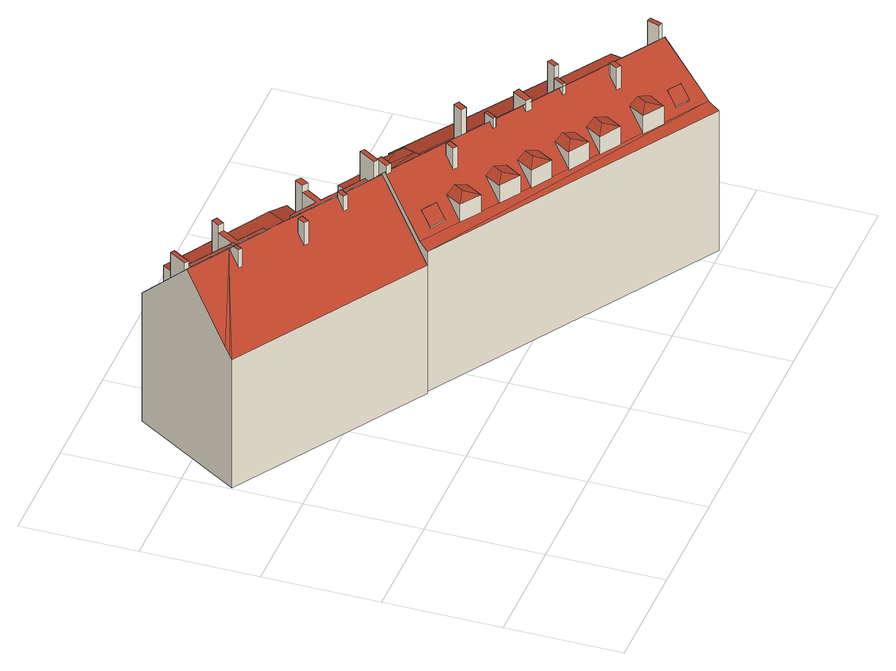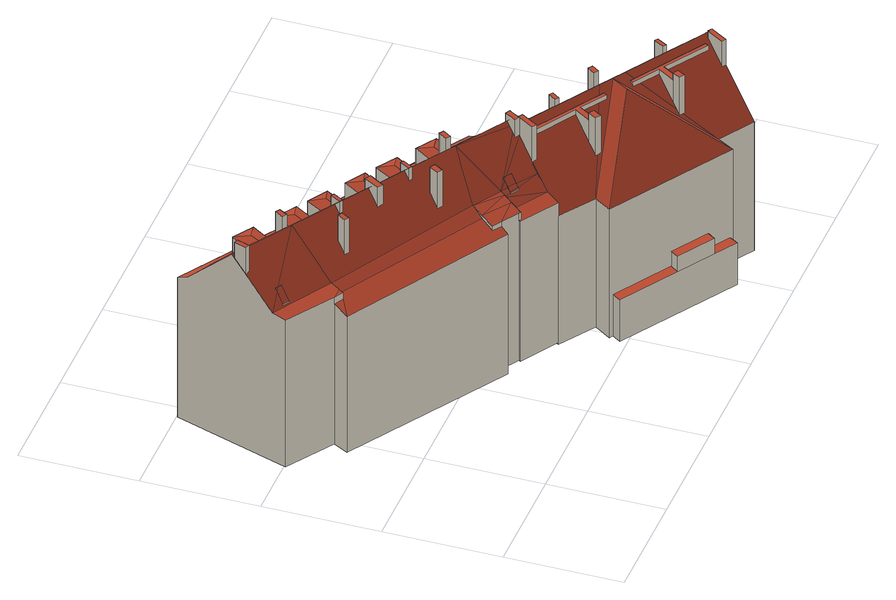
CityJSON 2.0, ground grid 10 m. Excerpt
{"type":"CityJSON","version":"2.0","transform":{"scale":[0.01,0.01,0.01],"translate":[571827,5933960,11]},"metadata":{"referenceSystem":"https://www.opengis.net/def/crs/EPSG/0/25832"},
"CityObjects":{
"building1":{"type":"Building","attributes":{"Grundfläche 2D":"249.477283","Grundhöhe NN":"11.934"},"children":["building1-1","building1-2","building1-3","building1-4","building1-5","building1-6","building1-7","building1-8","building1-9","building1-10"],"geometry":[{"type":"Solid","lod":"3","boundaries":[[[[0,1,2,3,4,5,6,7,8,9,10,11,12]],[[3,13,5,4]],[[14,5,13]],[[15,6,5,16,17,18,19,20,21,22]],[[23,24,25,26]],[[20,27,28,29,30,23,31,32,33,34,15,22,21]],[[34,33,32,31,23,26,15]],[[35,25,24]],[[11,26,25,35]],[[10,9,8,7,6,26,11]],[[15,26,6]],[[16,5,14]],[[36,37,38,39,40,41,42,43]],[[44,16,14,13,3,2,1,0,12,45,46]],[[17,16,44,47]],[[48,49,50,51,30,29,28,27,20,19,18,17,47,52]],[[23,30,51,53]],[[24,23,53,54]],[[41,40,39,38,55,56,35,24,54,57]],[[11,35,56,58]],[[12,11,58,45]],[[42,41,57,59]],[[37,36,43,42,59,60]],[[38,37,60,55]],[[49,48,52,47,44,46,45,58,56,55,60,59,57,54,53,51,50]]]],"semantics":{"surfaces":[{"type":"RoofSurface"},{"type":"WallSurface"},{"type":"GroundSurface"}],"values":[[0,0,0,0,0,0,0,0,0,0,0,0,0,1,1,1,1,1,1,1,1,1,1,1,2]]}}]},
"building1-1":{"type":"BuildingInstallation","parents":["building1"],"geometry":[{"type":"MultiSurface","lod":"3","boundaries":[[[61,62,63,64]],[[64,63,65,66]],[[61,64,66,67]],[[62,61,67,68]],[[63,62,68,65]]],"semantics":{"surfaces":[{"type":"RoofSurface"},{"type":"WallSurface"}],"values":[0,1,1,1,1]}}]},
"building1-2":{"type":"BuildingInstallation","parents":["building1"],"geometry":[{"type":"MultiSurface","lod":"3","boundaries":[[[69,70,71,72,73,74,75,76,77,78,79]],[[80,81,82,83,71,70]],[[83,84,85,73,72,71]],[[86,87,88,76,75,74]],[[33,89,77,76,88]],[[89,90,78,77]],[[90,34,91,92,93,69,79,78]],[[93,80,70,69]]],"semantics":{"surfaces":[{"type":"RoofSurface"},{"type":"WallSurface"}],"values":[0,1,1,1,1,1,1,1]}}]},
"building1-3":{"type":"BuildingInstallation","parents":["building1"],"geometry":[{"type":"MultiSurface","lod":"3","boundaries":[[[94,95,96,97]],[[97,96,98,99]],[[94,97,99,100]],[[95,94,100,101]],[[96,95,101,98]]],"semantics":{"surfaces":[{"type":"RoofSurface"},{"type":"WallSurface"}],"values":[0,1,1,1,1]}}]},
"building1-4":{"type":"BuildingInstallation","parents":["building1"],"geometry":[{"type":"MultiSurface","lod":"3","boundaries":[[[102,103,104,105,106]],[[2,107,104,103]],[[107,108,109,106,105,104]],[[109,1,102,106]],[[103,102,1,2]]],"semantics":{"surfaces":[{"type":"RoofSurface"},{"type":"WallSurface"}],"values":[0,1,1,1,1]}}]},
"building1-5":{"type":"BuildingInstallation","parents":["building1"],"geometry":[{"type":"MultiSurface","lod":"3","boundaries":[[[110,111,112,113,114,115,116,117,118]],[[119,120,110,118]],[[8,121,111,110,120]],[[121,122,112,111]],[[122,123,112]],[[124,125,114,113]],[[125,126,115,114]],[[116,115,126,127]],[[127,128,117,116]],[[117,128,7,119,118]]],"semantics":{"surfaces":[{"type":"RoofSurface"},{"type":"WallSurface"}],"values":[0,1,1,1,1,1,1,1,1,1]}}]},
"building1-6":{"type":"BuildingInstallation","parents":["building1"],"geometry":[{"type":"MultiSurface","lod":"3","boundaries":[[[129,130,131,132,133]],[[31,134,131,130,135]],[[134,32,86,74,133,132,131]],[[74,73,129,133]],[[135,130,129,73,85]]],"semantics":{"surfaces":[{"type":"RoofSurface"},{"type":"WallSurface"}],"values":[0,1,1,1,1]}}]},
"building1-7":{"type":"BuildingInstallation","parents":["building1"],"geometry":[{"type":"MultiSurface","lod":"3","boundaries":[[[136,137,138,139]],[[113,112,137,136]],[[123,9,140,138,137,112]],[[10,141,139,138,140]],[[124,113,136,139,141]]],"semantics":{"surfaces":[{"type":"RoofSurface"},{"type":"WallSurface"}],"values":[0,1,1,1,1]}}]},
"building1-8":{"type":"BuildingInstallation","parents":["building1"],"geometry":[{"type":"MultiSurface","lod":"3","boundaries":[[[142,143,144,145]],[[29,146,142,145]],[[146,147,148,143,142]],[[144,143,148,27]],[[28,29,145,144,27]]],"semantics":{"surfaces":[{"type":"RoofSurface"},{"type":"WallSurface"}],"values":[0,1,1,1,1]}}]},
"building1-9":{"type":"BuildingInstallation","parents":["building1"],"geometry":[{"type":"MultiSurface","lod":"3","boundaries":[[[149,150,151,152]],[[152,151,153,154]],[[149,152,154,155]],[[150,149,155,156]],[[151,150,156,153]]],"semantics":{"surfaces":[{"type":"RoofSurface"},{"type":"WallSurface"}],"values":[0,1,1,1,1]}}]},
"building1-10":{"type":"BuildingInstallation","parents":["building1"],"geometry":[{"type":"MultiSurface","lod":"3","boundaries":[[[157,158,159,160]],[[40,43,160,159]],[[43,36,157,160]],[[36,39,158,157]],[[39,40,159,158]]],"semantics":{"surfaces":[{"type":"RoofSurface"},{"type":"WallSurface"}],"values":[0,1,1,1,1]}}]},
"building2":{"type":"Building","attributes":{"Grundfläche 2D":"317.445397","Grundhöhe NN":"12.133"},"children":["building2-1","building2-2","building2-3","building2-4","building2-5","building2-6","building2-7","building2-8","building2-9","building2-10","building2-11","building2-12","building2-13","building2-14","building2-15","building2-16","building2-17","building2-18","building2-19"],"geometry":[{"type":"Solid","lod":"3","boundaries":[[[[161,162,163]],[[164,165,166,167,168,169,170,171,172,173,174,175,176,162,161]],[[177,178,179,180,181,182,183,184,185,176,175,174,173,172,171,170,169,168,167,166,165,164,161,186,187,188,189]],[[188,187,190,191,192,193,194]],[[195,192,196,197,198]],[[199,200,201]],[[202,203,204,205,206,207]],[[208,206,209,210,211]],[[206,208,207]],[[212,208,211,210,209,213,214]],[[212,215,216,217,218,219,220,221]],[[184,183,182,222,219]],[[212,182,223]],[[223,224,212]],[[223,195,225,226]],[[223,227,224]],[[228,229,230,231]],[[224,227,230]],[[227,232,231,230]],[[233,198,197]],[[234,235,226,225,200,199,236]],[[193,192,195,188,194]],[[209,217,216,215,212,214,213]],[[220,219,222,182,212,221]],[[181,180,179,178,177,189,188,195,223,182]],[[195,198,233,200,225]],[[232,227,223,226,235]],[[228,203,202,229]],[[224,230,229,202,207,208,212]],[[197,201,200,233]],[[235,234,231,232]],[[196,192,191,190,187,186,161,163,237,238]],[[201,197,196,238,239]],[[199,201,239,240]],[[236,199,240,241]],[[228,231,234,242,243,203]],[[234,236,241,242]],[[204,203,243,244]],[[205,204,244,245]],[[246,247,248,249,250,251,162,176,185,184,219,218,217,209,206,205,245,252]],[[163,162,251,237]],[[240,239,238,237,251,250,249,248,247,246,252,245,244,243,242,241]]]],"semantics":{"surfaces":[{"type":"RoofSurface"},{"type":"WallSurface"},{"type":"GroundSurface"}],"values":[[0,0,0,0,0,0,0,0,0,0,0,0,0,0,0,0,0,0,0,0,0,0,0,0,0,1,1,1,1,1,1,1,1,1,1,1,1,1,1,1,1,2]]}}]},
"building2-1":{"type":"BuildingInstallation","parents":["building2"],"geometry":[{"type":"MultiSurface","lod":"3","boundaries":[[[253,254,255,256]],[[257,258,254,253,259]],[[258,260,255,254]],[[261,262,256,255,260]],[[262,259,253,256]]],"semantics":{"surfaces":[{"type":"RoofSurface"},{"type":"WallSurface"}],"values":[0,1,1,1,1]}}]},
"building2-2":{"type":"BuildingInstallation","parents":["building2"],"geometry":[{"type":"MultiSurface","lod":"3","boundaries":[[[263,264,265,266,267,268,269]],[[264,263,269,270,271]],[[272,265,264,271]],[[272,273,266,265]],[[273,274,267,266]],[[274,275,270,269,268,267]]],"semantics":{"surfaces":[{"type":"RoofSurface"},{"type":"WallSurface"}],"values":[0,1,1,1,1,1]}}]},
"building2-3":{"type":"BuildingInstallation","parents":["building2"],"geometry":[{"type":"MultiSurface","lod":"3","boundaries":[[[276,277,278,279,280]],[[281,278,277,276,282,283]],[[281,284,279,278]],[[280,279,284,285,286]],[[286,282,276,280]]],"semantics":{"surfaces":[{"type":"RoofSurface"},{"type":"WallSurface"}],"values":[0,1,1,1,1]}}]},
"building2-4":{"type":"BuildingInstallation","parents":["building2"],"geometry":[{"type":"MultiSurface","lod":"3","boundaries":[[[287,288,289,290,291]],[[292,293,287,291]],[[293,179,294,295,289,288,287]],[[295,296,290,289]],[[296,178,297,292,291,290]]],"semantics":{"surfaces":[{"type":"RoofSurface"},{"type":"WallSurface"}],"values":[0,1,1,1,1]}}]},
"building2-5":{"type":"BuildingInstallation","parents":["building2"],"geometry":[{"type":"MultiSurface","lod":"3","boundaries":[[[298,299,300,301]],[[301,300,302,303]],[[298,301,303,304]],[[299,298,304,305]],[[300,299,305,302]]],"semantics":{"surfaces":[{"type":"RoofSurface"},{"type":"WallSurface"}],"values":[0,1,1,1,1]}}]},
"building2-6":{"type":"BuildingInstallation","parents":["building2"],"geometry":[{"type":"MultiSurface","lod":"3","boundaries":[[[306,307,308,309,310,311,312,313,314,144]],[[185,315,309,308]],[[222,316,220,317,313,312,311,310,309,315,183]],[[217,314,313,317]],[[217,218,219,184,185,308,307,306,144,314]]],"semantics":{"surfaces":[{"type":"RoofSurface"},{"type":"WallSurface"}],"values":[0,1,1,1,1]}}]},
"building2-7":{"type":"BuildingInstallation","parents":["building2"],"geometry":[{"type":"MultiSurface","lod":"3","boundaries":[[[318,319,320,321,322,323,324,325,326]],[[318,326,327]],[[328,329,318,327]],[[330,321,320,319,318,329,331,332]],[[333,328,327,326]],[[324,323,322,321,330,334]],[[333,326,325,324,334,335]]],"semantics":{"surfaces":[{"type":"RoofSurface"},{"type":"WallSurface"}],"values":[0,0,1,1,1,1,1]}}]},
"building2-8":{"type":"BuildingInstallation","parents":["building2"],"geometry":[{"type":"MultiSurface","lod":"3","boundaries":[[[336,337,338,339]],[[337,336,340,189,341]],[[341,342,338,337]],[[177,343,339,338,342]],[[343,340,336,339]]],"semantics":{"surfaces":[{"type":"RoofSurface"},{"type":"WallSurface"}],"values":[0,1,1,1,1]}}]},
"building2-9":{"type":"BuildingInstallation","parents":["building2"],"geometry":[{"type":"MultiSurface","lod":"3","boundaries":[[[344,345,346]],[[347,345,344,348,349,350,351]],[[352,193,353,354,349,348,344,346]],[[354,355,350,349]],[[355,356,357,347,351,350]],[[357,194,352,346,345,347]]],"semantics":{"surfaces":[{"type":"RoofSurface"},{"type":"WallSurface"}],"values":[0,0,1,1,1,1]}}]},
"building2-10":{"type":"BuildingInstallation","parents":["building2"],"geometry":[{"type":"MultiSurface","lod":"3","boundaries":[[[358,359,360,361,362]],[[362,361,363]],[[364,365,363,361,360]],[[359,358,362,366,170]],[[363,365,364,171,367]],[[362,363,367,366]]],"semantics":{"surfaces":[{"type":"RoofSurface"},{"type":"WallSurface"}],"values":[0,0,0,1,1,1]}}]},
"building2-11":{"type":"BuildingInstallation","parents":["building2"],"geometry":[{"type":"MultiSurface","lod":"3","boundaries":[[[368,369,370,371,372]],[[372,371,373]],[[374,375,373,371,370,376]],[[377,378,372,373]],[[378,164,379,369,368,372]],[[165,377,373,375,374]]],"semantics":{"surfaces":[{"type":"RoofSurface"},{"type":"WallSurface"}],"values":[0,0,0,1,1,1]}}]},
"building2-12":{"type":"BuildingInstallation","parents":["building2"],"geometry":[{"type":"MultiSurface","lod":"3","boundaries":[[[380,381,382,383,384,385]],[[385,384,386]],[[387,386,384,383,388,389]],[[381,380,385,390,168]],[[386,387,389,169,391]],[[385,386,391,390]]],"semantics":{"surfaces":[{"type":"RoofSurface"},{"type":"WallSurface"}],"values":[0,0,0,1,1,1]}}]},
"building2-13":{"type":"BuildingInstallation","parents":["building2"],"geometry":[{"type":"MultiSurface","lod":"3","boundaries":[[[392,393,394]],[[395,396,397,398,394,393,399]],[[400,401,402,399,393,392]],[[403,404,392,394]],[[400,392,404,174,401]],[[398,397,396,405,175]],[[175,403,394,398]]],"semantics":{"surfaces":[{"type":"RoofSurface"},{"type":"WallSurface"}],"values":[0,0,0,1,1,1,1]}}]},
"building2-14":{"type":"BuildingInstallation","parents":["building2"],"geometry":[{"type":"MultiSurface","lod":"3","boundaries":[[[406,407,408,409,410,411]],[[411,410,412]],[[413,412,410,409,414,415]],[[407,406,411,416,172]],[[412,413,415,173,417]],[[411,412,417,416]]],"semantics":{"surfaces":[{"type":"RoofSurface"},{"type":"WallSurface"}],"values":[0,0,0,1,1,1]}}]},
"building2-15":{"type":"BuildingInstallation","parents":["building2"],"geometry":[{"type":"MultiSurface","lod":"3","boundaries":[[[418,419,420,421,422,423]],[[423,422,424]],[[425,424,422,421,426,427]],[[419,418,423,428,166]],[[424,425,427,167,429]],[[423,424,429,428]]],"semantics":{"surfaces":[{"type":"RoofSurface"},{"type":"WallSurface"}],"values":[0,0,0,1,1,1]}}]},
"building2-16":{"type":"BuildingInstallation","parents":["building2"],"geometry":[{"type":"MultiSurface","lod":"3","boundaries":[[[430,431,432,433]],[[191,434,431,430]],[[435,432,431,434]],[[435,190,433,432]],[[190,191,430,433]]],"semantics":{"surfaces":[{"type":"RoofSurface"},{"type":"WallSurface"}],"values":[0,1,1,1,1]}}]},
"building2-17":{"type":"BuildingInstallation","parents":["building2"],"geometry":[{"type":"MultiSurface","lod":"3","boundaries":[[[436,437,438,439,440]],[[441,442,440,439,443,444]],[[441,444,445]],[[446,437,436,447]],[[448,446,447,449]],[[450,210,213,451,438,437,446,448]],[[452,450,448,449]],[[215,214,436,440]],[[453,221,454,215,440,442,441,445]],[[449,447,436,214,211,452]],[[439,438,451,216,455,453,445,444,443]]],"semantics":{"surfaces":[{"type":"RoofSurface"},{"type":"WallSurface"}],"values":[0,0,0,0,0,1,1,1,1,1,1]}}]},
"building2-18":{"type":"BuildingInstallation","parents":["building2"],"geometry":[{"type":"MultiSurface","lod":"3","boundaries":[[[456,457,458,459]],[[459,458,460,461]],[[456,459,461,462]],[[457,456,462,463]],[[458,457,463,460]]],"semantics":{"surfaces":[{"type":"RoofSurface"},{"type":"WallSurface"}],"values":[0,1,1,1,1]}}]},
"building2-19":{"type":"BuildingInstallation","parents":["building2"],"geometry":[{"type":"MultiSurface","lod":"3","boundaries":[[[464,465,466,467]],[[465,464,468,180,469]],[[469,470,466,465]],[[181,471,467,466,470]],[[471,468,464,467]]],"semantics":{"surfaces":[{"type":"RoofSurface"},{"type":"WallSurface"}],"values":[0,1,1,1,1]}}]}
},
"vertices":[
[596,3522,1359],[419,3239,1694],[325,3089,1872],[310,3064,1901],[382,3020,1901],[666,2843,1901],[1024,2621,1901],[1011,2699,1841],[1005,2739,1810],[960,3017,1597],[952,3071,1556],[907,3350,1342],[605,3537,1342],[58,2662,1426],[31,2619,1377],[1246,2483,1901],[14,2591,1342],[1670,1558,1342],[1938,1988,1847],[1947,2003,1864],[1967,2035,1901],[1886,2084,1901],[1583,2273,1901],[1951,2700,1342],[2046,2846,1342],[1227,2705,1901],[1135,2558,1901],[1990,2072,1856],[1999,2086,1839],[2082,2221,1678],[2256,2500,1342],[1679,2616,1558],[1624,2599,1601],[1359,2517,1811],[1318,2505,1843],[995,3496,1342],[1258,3438,498],[1066,3558,498],[1020,3480,498],[1209,3364,498],[1520,3171,498],[2016,2865,498],[2063,2939,498],[1573,3243,498],[14,2591,93],[605,3537,93],[596,3522,93],[1670,1558,93],[1947,2003,93],[1967,2035,93],[1990,2072,93],[2256,2500,93],[1938,1988,93],[1951,2700,93],[2046,2846,93],[1020,3480,93],[995,3496,93],[2016,2865,93],[907,3350,93],[2063,2939,93],[1066,3558,93],
[1532,2200,1955],[1562,2178,1955],[1609,2243,1955],[1578,2265,1955],[1609,2243,1889],[1578,2265,1891],[1532,2200,1813],[1562,2178,1810],
[1918,2136,1852],[1935,2164,1852],[1558,2395,1852],[1646,2532,1852],[1647,2533,1852],[1601,2561,1852],[1514,2422,1852],[1514,2421,1852],[1292,2559,1852],[1276,2531,1852],[1614,2323,1852],[1935,2164,1806],[1793,2251,1807],[1643,2343,1810],[1558,2395,1811],[1646,2532,1647],[1647,2533,1645],[1601,2561,1646],[1514,2422,1810],[1514,2421,1812],[1292,2559,1814],[1276,2531,1845],[1614,2323,1842],[1718,2259,1840],[1918,2136,1839],
[1102,2378,1955],[1139,2353,1955],[1184,2418,1955],[1146,2443,1955],[1184,2418,1814],[1146,2443,1815],[1102,2378,1736],[1139,2353,1735],
[419,3239,1941],[325,3089,1941],[358,3069,1941],[372,3091,1941],[451,3219,1941],[358,3069,1872],[372,3091,1845],[451,3219,1694],
[1070,2698,1852],[849,2836,1852],[939,2982,1852],[895,3009,1852],[804,2864,1852],[803,2863,1852],[428,3097,1852],[411,3066,1852],[1056,2672,1852],[1056,2672,1842],[1070,2698,1813],[849,2836,1811],[939,2982,1639],[939,2982,1638],[895,3009,1639],[804,2864,1810],[803,2863,1811],[428,3097,1810],[411,3066,1846],
[1647,2533,1922],[1691,2608,1922],[1646,2636,1922],[1624,2599,1922],[1601,2561,1922],[1646,2636,1560],[1691,2608,1557],
[895,3009,1922],[939,2982,1922],[982,3053,1922],[938,3079,1922],[982,3053,1557],[938,3079,1556],
[2044,2244,2016],[1952,2096,2016],[1990,2072,2016],[2082,2221,2016],[2044,2244,1678],[2032,2226,1700],[1952,2096,1856],
[605,2743,1955],[632,2725,1955],[686,2813,1955],[658,2830,1955],[686,2813,1886],[658,2830,1886],[605,2743,1783],[632,2725,1783],
[1258,3438,646],[1209,3364,646],[1520,3171,646],[1573,3243,646],
[4179,115,1522],[1670,1558,1472],[4145,15,1472],[3794,353,1522],[3616,462,1522],[3427,579,1522],[3251,688,1522],[3156,746,1522],[2985,852,1522],[2839,942,1522],[2665,1050,1522],[2572,1107,1522],[2393,1217,1522],[2235,1316,1522],[2060,1423,1522],[1718,1635,1522],[3417,1082,1946],[3158,1244,1946],[3111,1274,1946],[2854,1434,1946],[2828,1451,1946],[2420,1707,1946],[1985,1979,1946],[1947,2003,1946],[1938,1988,1929],[4183,129,1536],[4313,520,1946],[3807,837,1946],[3443,1065,1946],[4322,546,1919],[4358,654,1807],[4440,900,1553],[4286,884,1649],[4260,882,1665],[3918,1208,1553],[4481,1025,1538],[4073,1283,1538],[3967,1285,1543],[4147,1412,1432],[3996,1330,1482],[4073,1283,1473],[2561,2295,1476],[2578,2284,1476],[2587,2300,1473],[2256,2500,1472],[2184,2384,1498],[2499,2196,1499],[2453,2121,1571],[2120,2280,1605],[2318,2185,1584],[2392,2150,1577],[2431,2085,1605],[2305,2164,1605],[2374,2121,1605],[2352,2086,1649],[2324,2086,1665],[1999,2086,1848],[1990,2072,1865],[1967,2035,1909],[2023,2041,1872],[2346,2076,1660],[2003,2008,1912],[2677,1942,1605],[2453,2121,1593],[3967,1285,1500],[2733,2033,1542],[2733,2033,1571],[2578,2284,1541],[2561,2295,1541],[2499,2196,1570],[2727,2194,1541],[2801,2145,1541],[3996,1330,1538],[2727,2194,1501],[2801,2145,1499],[2773,2264,1473],[4145,15,113],[4481,1025,113],[4073,1283,113],[4147,1412,113],[2773,2264,113],[2727,2194,113],[2578,2284,113],[2587,2300,113],[2256,2500,113],[2120,2280,113],[1990,2072,113],[1967,2035,113],[1947,2003,113],[1938,1988,113],[1670,1558,113],[2184,2384,113],
[2843,1645,2026],[2891,1724,2026],[2851,1748,2026],[2803,1670,2026],[2856,1667,1745],[2891,1724,1676],[2843,1645,1770],[2851,1748,1677],[2827,1710,1723],[2803,1670,1771],
[1961,1660,1679],[1913,1689,1678],[1858,1596,1573],[1858,1595,1572],[1984,1518,1572],[2006,1556,1616],[2039,1612,1680],[2039,1612,1670],[1913,1689,1668],[1858,1596,1564],[1858,1595,1562],[1984,1518,1562],[2006,1556,1607],
[3636,1161,2001],[3678,1228,2001],[3681,1232,2001],[3645,1255,2001],[3600,1183,2001],[3681,1232,1664],[3636,1161,1753],[3678,1228,1670],[3645,1255,1665],[3631,1232,1693],[3600,1183,1753],
[3171,1370,2015],[3111,1274,2015],[3089,1240,2015],[3136,1210,2015],[3218,1341,2015],[3218,1341,1828],[3171,1370,1828],[3102,1259,1929],[3089,1240,1906],[3136,1210,1906],[3173,1269,1916],
[2338,1580,2001],[2374,1556,2001],[2423,1630,2001],[2387,1654,2001],[2423,1630,1884],[2387,1654,1885],[2338,1580,1798],[2374,1556,1797],
[1967,2035,2016],[1947,2003,2016],[1938,1988,2016],[1976,1965,2016],[1985,1979,2016],[2003,2008,2016],[2005,2011,2016],[2037,2063,2016],[1999,2086,2016],[1976,1965,1929],[2005,2011,1908],[2037,2063,1846],
[4072,233,1576],[4096,275,1626],[4101,283,1636],[4123,320,1680],[4061,359,1680],[4049,367,1680],[4008,393,1680],[3976,339,1617],[3956,304,1576],[4071,232,1574],[4071,232,1564],[4072,233,1566],[4123,320,1670],[4096,275,1616],[4101,283,1626],[3956,304,1566],[4008,393,1670],[3976,339,1606],
[3422,1030,2006],[3473,1115,2006],[3446,1131,2006],[3395,1046,2006],[3422,1030,1904],[3473,1115,1885],[3446,1131,1886],[3395,1046,1903],
[4286,884,1659],[4260,882,1675],[4277,871,1675],[4227,902,1674],[4330,950,1576],[4332,952,1573],[4282,983,1572],[4229,904,1671],[4277,871,1665],[4330,950,1566],[4332,952,1563],[4282,983,1562],[4229,904,1661],[4227,902,1664],
[2839,942,1691],[2928,1086,1691],[2856,1164,1720],[2804,1080,1720],[2837,939,1691],[2663,1046,1691],[2754,1193,1691],[2665,1050,1691],[2837,939,1520],[2663,1046,1520],
[3794,353,1691],[3883,495,1691],[3810,574,1720],[3755,487,1720],[3788,345,1691],[3612,456,1691],[3706,605,1691],[3616,462,1691],[3746,594,1702],[3612,456,1518],[3788,345,1517],[3864,464,1653],
[3156,746,1691],[3243,892,1691],[3221,915,1699],[3171,970,1720],[3114,881,1720],[3154,743,1691],[2982,845,1691],[2985,852,1691],[3098,990,1699],[3072,997,1691],[3154,743,1520],[2982,845,1518],
[2233,1313,1691],[2202,1454,1720],[2060,1422,1691],[2239,1542,1715],[2151,1567,1691],[2124,1524,1691],[2060,1423,1691],[2254,1537,1720],[2235,1316,1691],[2325,1458,1691],[2317,1467,1694],[2060,1422,1522],[2233,1313,1520],[2124,1524,1642],
[2572,1107,1691],[2662,1250,1691],[2639,1275,1700],[2588,1330,1720],[2533,1244,1720],[2570,1104,1691],[2392,1216,1691],[2393,1217,1691],[2516,1351,1700],[2483,1361,1691],[2570,1104,1520],[2392,1216,1521],
[3427,579,1691],[3515,724,1691],[3494,746,1699],[3442,803,1720],[3388,717,1720],[3425,576,1691],[3248,684,1691],[3251,688,1691],[3366,825,1698],[3339,832,1691],[3425,576,1520],[3248,684,1520],
[4358,654,2067],[4319,667,2067],[4283,559,2067],[4322,546,2067],[4319,667,1817],[4283,559,1928],
[2374,2121,1615],[2305,2164,1615],[2275,2117,1674],[2324,2086,1675],[2352,2086,1659],[2346,2076,1670],[2350,2083,1662],[2329,2082,1674],[2340,2075,1674],[2344,2073,1674],[2318,2185,1594],[2392,2150,1587],[2327,2199,1580],[2396,2156,1580],[2327,2199,1570],[2275,2117,1664],[2396,2156,1570],[2344,2073,1664],[2350,2083,1652],[2329,2082,1664],
[3731,715,2011],[3767,692,2011],[3813,764,2011],[3776,788,2011],[3813,764,1886],[3776,788,1886],[3731,715,1799],[3767,692,1798],
[2832,1398,2001],[2886,1485,2001],[2859,1502,2001],[2806,1414,2001],[2832,1398,1904],[2886,1485,1885],[2859,1502,1885],[2806,1414,1904]
]}
